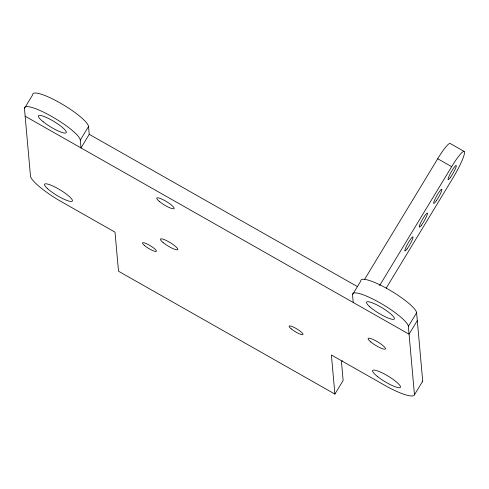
<?xml version="1.0" encoding="UTF-8"?>
<svg xmlns="http://www.w3.org/2000/svg" width="489" height="489" viewBox="0 0 489 489"><rect width="100%" height="100%" fill="white"/><g stroke="black" fill="none" stroke-linecap="round" stroke-linejoin="round"><path stroke-width="0.73" d="M342.263 360.625L341.475 361.933L343.131 380.491L334.892 394.085L118.503 271.224L115.013 232.153L59.169 200.441A36.486 7.188 31.2 0 1 30.55 176.773L24.45 108.399L32.69 94.805A32.427 6.388 31.2 0 1 59.915 102.843A32.427 6.388 31.2 0 1 88.533 126.51L89.23 134.328L80.991 147.922L80.294 140.105L88.533 126.51M353.223 302.489L352.52 294.678L360.766 281.083A32.427 6.388 31.2 0 1 387.985 289.121A32.427 6.388 31.2 0 1 416.604 312.789L422.71 381.163L414.47 394.757A36.486 7.188 31.2 0 1 387.245 386.72L331.401 355.014L334.892 394.085M364.47 279.58L437.704 158.754A24.322 3.417 -60.4 0 1 450.033 143.399L463.994 151.327M379.617 285.552L451.665 166.676A24.322 3.417 -60.4 0 1 464.55 152.146A24.322 3.417 -60.4 0 1 452.71 178.399L386.206 288.125M414.47 394.757L408.364 326.383L416.604 312.789M417.3 320.601L409.061 334.195L25.147 116.217M437.704 158.754L451.665 166.676M89.23 134.328L357.477 286.633M422.71 381.163A36.486 7.188 31.2 0 1 422.221 381.817M24.45 108.399A32.427 6.388 31.2 0 1 51.675 116.437A32.427 6.388 31.2 0 1 80.294 140.105M352.52 294.678A32.427 6.388 31.2 0 1 379.745 302.715A32.427 6.388 31.2 0 1 408.364 326.383M370.76 341.909A10.135 1.999 31.2 0 0 385.259 349.103A10.135 1.999 31.2 0 0 374.305 340.044A10.135 1.999 31.2 0 0 370.76 341.909M163.094 242.544A10.135 1.999 31.2 0 0 177.599 249.738A10.135 1.999 31.2 0 0 166.645 240.68A10.135 1.999 31.2 0 0 163.094 242.544M159.432 201.517A10.135 1.999 31.2 0 0 173.937 208.711A10.135 1.999 31.2 0 0 162.984 199.653A10.135 1.999 31.2 0 0 159.432 201.517M144.665 245.661A8.105 1.595 31.2 0 0 156.266 251.419A8.105 1.595 31.2 0 0 147.501 244.17A8.105 1.595 31.2 0 0 144.665 245.661M291.255 328.889A8.105 1.595 31.2 0 0 302.85 334.647A8.105 1.595 31.2 0 0 294.091 327.398A8.105 1.595 31.2 0 0 291.255 328.889M450.283 177.629A8.105 1.137 -60.4 0 0 456.31 165.74A8.105 1.137 -60.4 0 0 449.978 174.249A8.105 1.137 -60.4 0 0 450.283 177.629M436.524 200.496A8.105 1.137 -60.4 0 0 441.799 189.298A8.105 1.137 -60.4 0 0 434.99 199.2A8.105 1.137 -60.4 0 0 436.524 200.496M421.408 225.252A8.105 1.137 -60.4 0 0 427.472 213.338A8.105 1.137 -60.4 0 0 421.17 221.774A8.105 1.137 -60.4 0 0 421.408 225.252M407.019 249.005A8.105 1.137 -60.4 0 0 413.052 237.116A8.105 1.137 -60.4 0 0 406.72 245.619A8.105 1.137 -60.4 0 0 407.019 249.005M43.16 121.755A16.216 3.191 31.2 0 0 66.07 132.843A16.216 3.191 31.2 0 0 47.885 118.167A16.216 3.191 31.2 0 0 43.16 121.755M369.77 306.786A16.216 3.191 31.2 0 0 393.578 319.335A16.216 3.191 31.2 0 0 377.985 305.466A16.216 3.191 31.2 0 0 369.77 306.786M377.759 376.738A16.216 3.191 31.2 0 0 400.338 387.41A16.216 3.191 31.2 0 0 381.542 372.569A16.216 3.191 31.2 0 0 377.759 376.738M47.561 188.675A16.216 3.191 31.2 0 0 71.48 201.45A16.216 3.191 31.2 0 0 56.382 187.764A16.216 3.191 31.2 0 0 47.561 188.675"/></g></svg>
